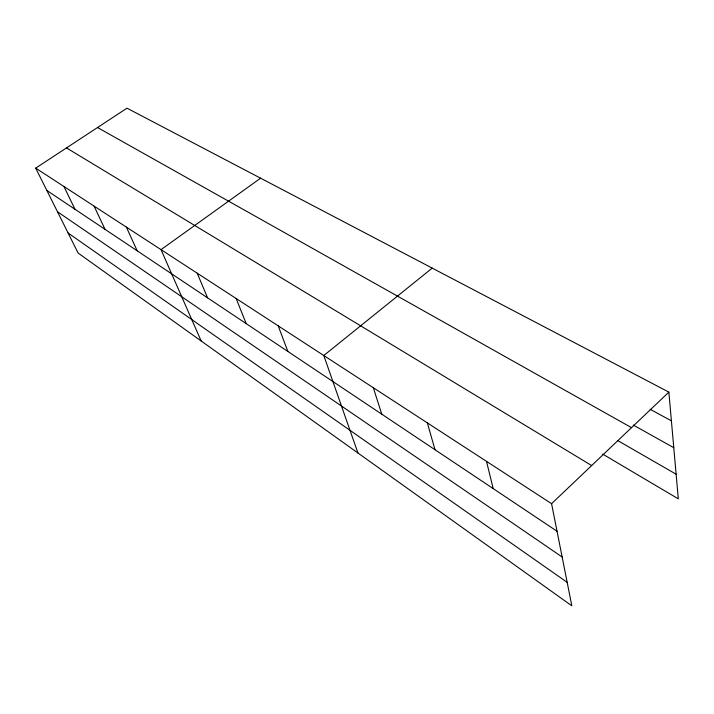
<?xml version="1.0" encoding="UTF-8"?>
<svg xmlns="http://www.w3.org/2000/svg" width="714" height="714" viewBox="0 0 714 714"><rect width="100%" height="100%" fill="white"/><g stroke="black" fill="none" stroke-linecap="round" stroke-linejoin="round"><path stroke-width="1.07" d="M551.574 503.682L668.866 392.12L126.994 108.18L35.7 168.129L78.103 253.042L571.825 605.82L551.574 503.682L35.7 168.129M432.211 268.116L323.79 355.518L357.937 452.988M260.592 178.188L161.034 249.65L201.152 340.962M650.097 409.274L671.401 420.832M633.291 425.053L673.784 447.714M97.532 127.529L631.506 427.65M617.583 440.476L676.122 474.212M602.786 454.149L678.3 498.854L668.866 392.12M66.5 147.905L591.656 465.555M46.865 190.486L557.036 531.243M57.468 211.737L562.141 556.991M68.089 232.996L567.166 582.321M63.921 186.488L75.006 209.282M94.078 206.105L105.056 229.355M126.369 227.106L137.195 250.819M197.207 273.185L207.578 297.827M236.156 298.523L246.205 323.629M278.228 325.879L287.858 351.449M373.315 387.738L381.794 414.191M427.338 422.875L435.022 449.74M486.502 461.36L493.195 488.599"/></g></svg>
